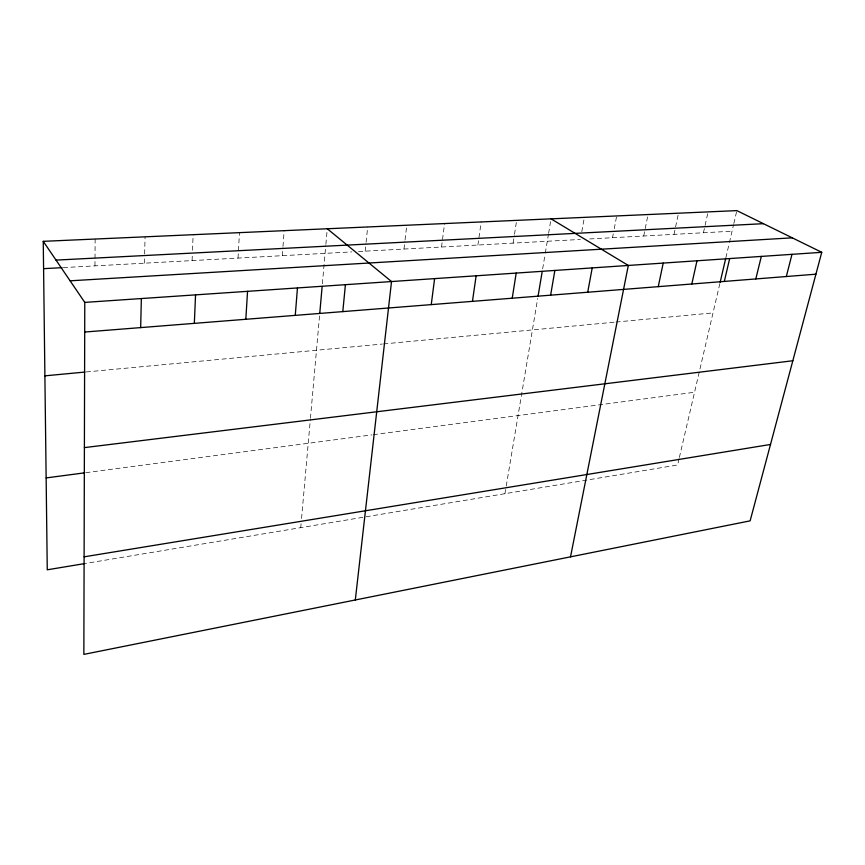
<?xml version="1.0" encoding="UTF-8"?>
<svg xmlns="http://www.w3.org/2000/svg" width="865" height="865" viewBox="0 0 865 865"><rect width="100%" height="100%" fill="white"/><g stroke="black" fill="none" stroke-linecap="round" stroke-linejoin="round"><path stroke-width="0.65" stroke-dasharray="4.33 3.24" d="M94.966 265.869L95.139 239.032M144.433 263.176L144.628 255.272M144.65 253.953L145.071 236.826M192.084 260.592L192.29 255.413M192.506 250.234L193.144 234.696M238.016 258.084L239.475 232.642M282.314 255.672L282.898 247.779M282.996 246.46L284.153 230.663M300.739 527.65L301.085 523.725M301.55 518.481L310.33 419.59M310.438 418.271L319.639 314.676M322.386 283.774L325.77 245.584M325.889 244.287L327.262 228.749M365.192 251.164L365.971 243.519M366.111 242.254L367.679 226.965M403.987 249.055L404.917 241.119M405.069 239.789L406.766 225.235M441.539 247.012L444.588 223.559M477.902 245.033L481.2 221.937M513.129 243.119L514.307 235.529M514.502 234.264L516.664 220.37M504.944 493.699L506.014 487.319M506.23 486.043L537.695 298.425M542.658 268.82L545.08 254.386M545.296 253.067L548.388 234.664M548.605 233.345L551.037 218.845M581.799 231.658L584.362 217.375M612.528 237.702L613.263 233.864M614.247 228.738L616.68 215.936M643.722 236.004L648.058 214.552M674.019 234.361L675.338 228.133M675.597 226.89L678.506 213.201M703.44 232.761L708.089 211.893M679.079 458.72L677.619 464.981L85.246 563.483M679.371 457.466L719.842 283.601M725.876 257.705L729.109 243.822M729.4 242.557L733.542 224.77M733.844 223.484L736.839 210.617M85.754 472.69L371.993 434.868M373.302 434.695L694.552 392.256M86.295 371.939L382.243 344.054M383.584 343.935L614.647 322.169M615.966 322.039L713.03 312.903M63.35 267.599L351.817 251.899M358.499 251.531L580.393 239.454M589.768 238.945L732.049 231.204"/><path stroke-width="1.3" d="M43.25 241.335L84.781 302.393L83.851 654.383L750.128 520.849L821.75 252.31L736.839 210.617L43.25 241.335L47.261 569.797L83.937 563.71M140.671 327.608L141.352 298.544M194.333 323.359L195.555 294.868M245.822 319.282L247.552 291.332M295.268 315.368L297.463 287.937M319.758 313.325L322.148 286.412M342.8 311.616L345.416 284.682M355.31 599.975L391.521 281.547L327.262 228.749M431.246 304.61L434.608 278.617M472.452 301.355L476.139 275.794M512.221 298.209L516.2 273.07M538.127 295.852L542.214 271.448M550.616 295.17L554.876 270.442M587.713 292.229L592.222 267.901M570.522 556.844L628.314 265.447L551.037 218.845M658.254 286.65L663.217 263.079M691.816 284.001L696.985 260.787M720.145 282.314L725.584 258.97M724.319 281.428L729.671 258.559M755.805 278.93L761.33 256.408M786.317 276.519L792.005 254.321M84.11 556.833L770.499 444.459M46.148 477.923L84.435 472.863M84.392 447.616L792.827 360.748M44.894 375.843L84.954 372.058M84.705 332.03L815.911 274.183M84.781 302.393L821.75 252.31M70.108 280.811L792.286 237.832M43.585 268.669L62.031 267.663M56.02 260.106L763.449 223.678"/></g></svg>
